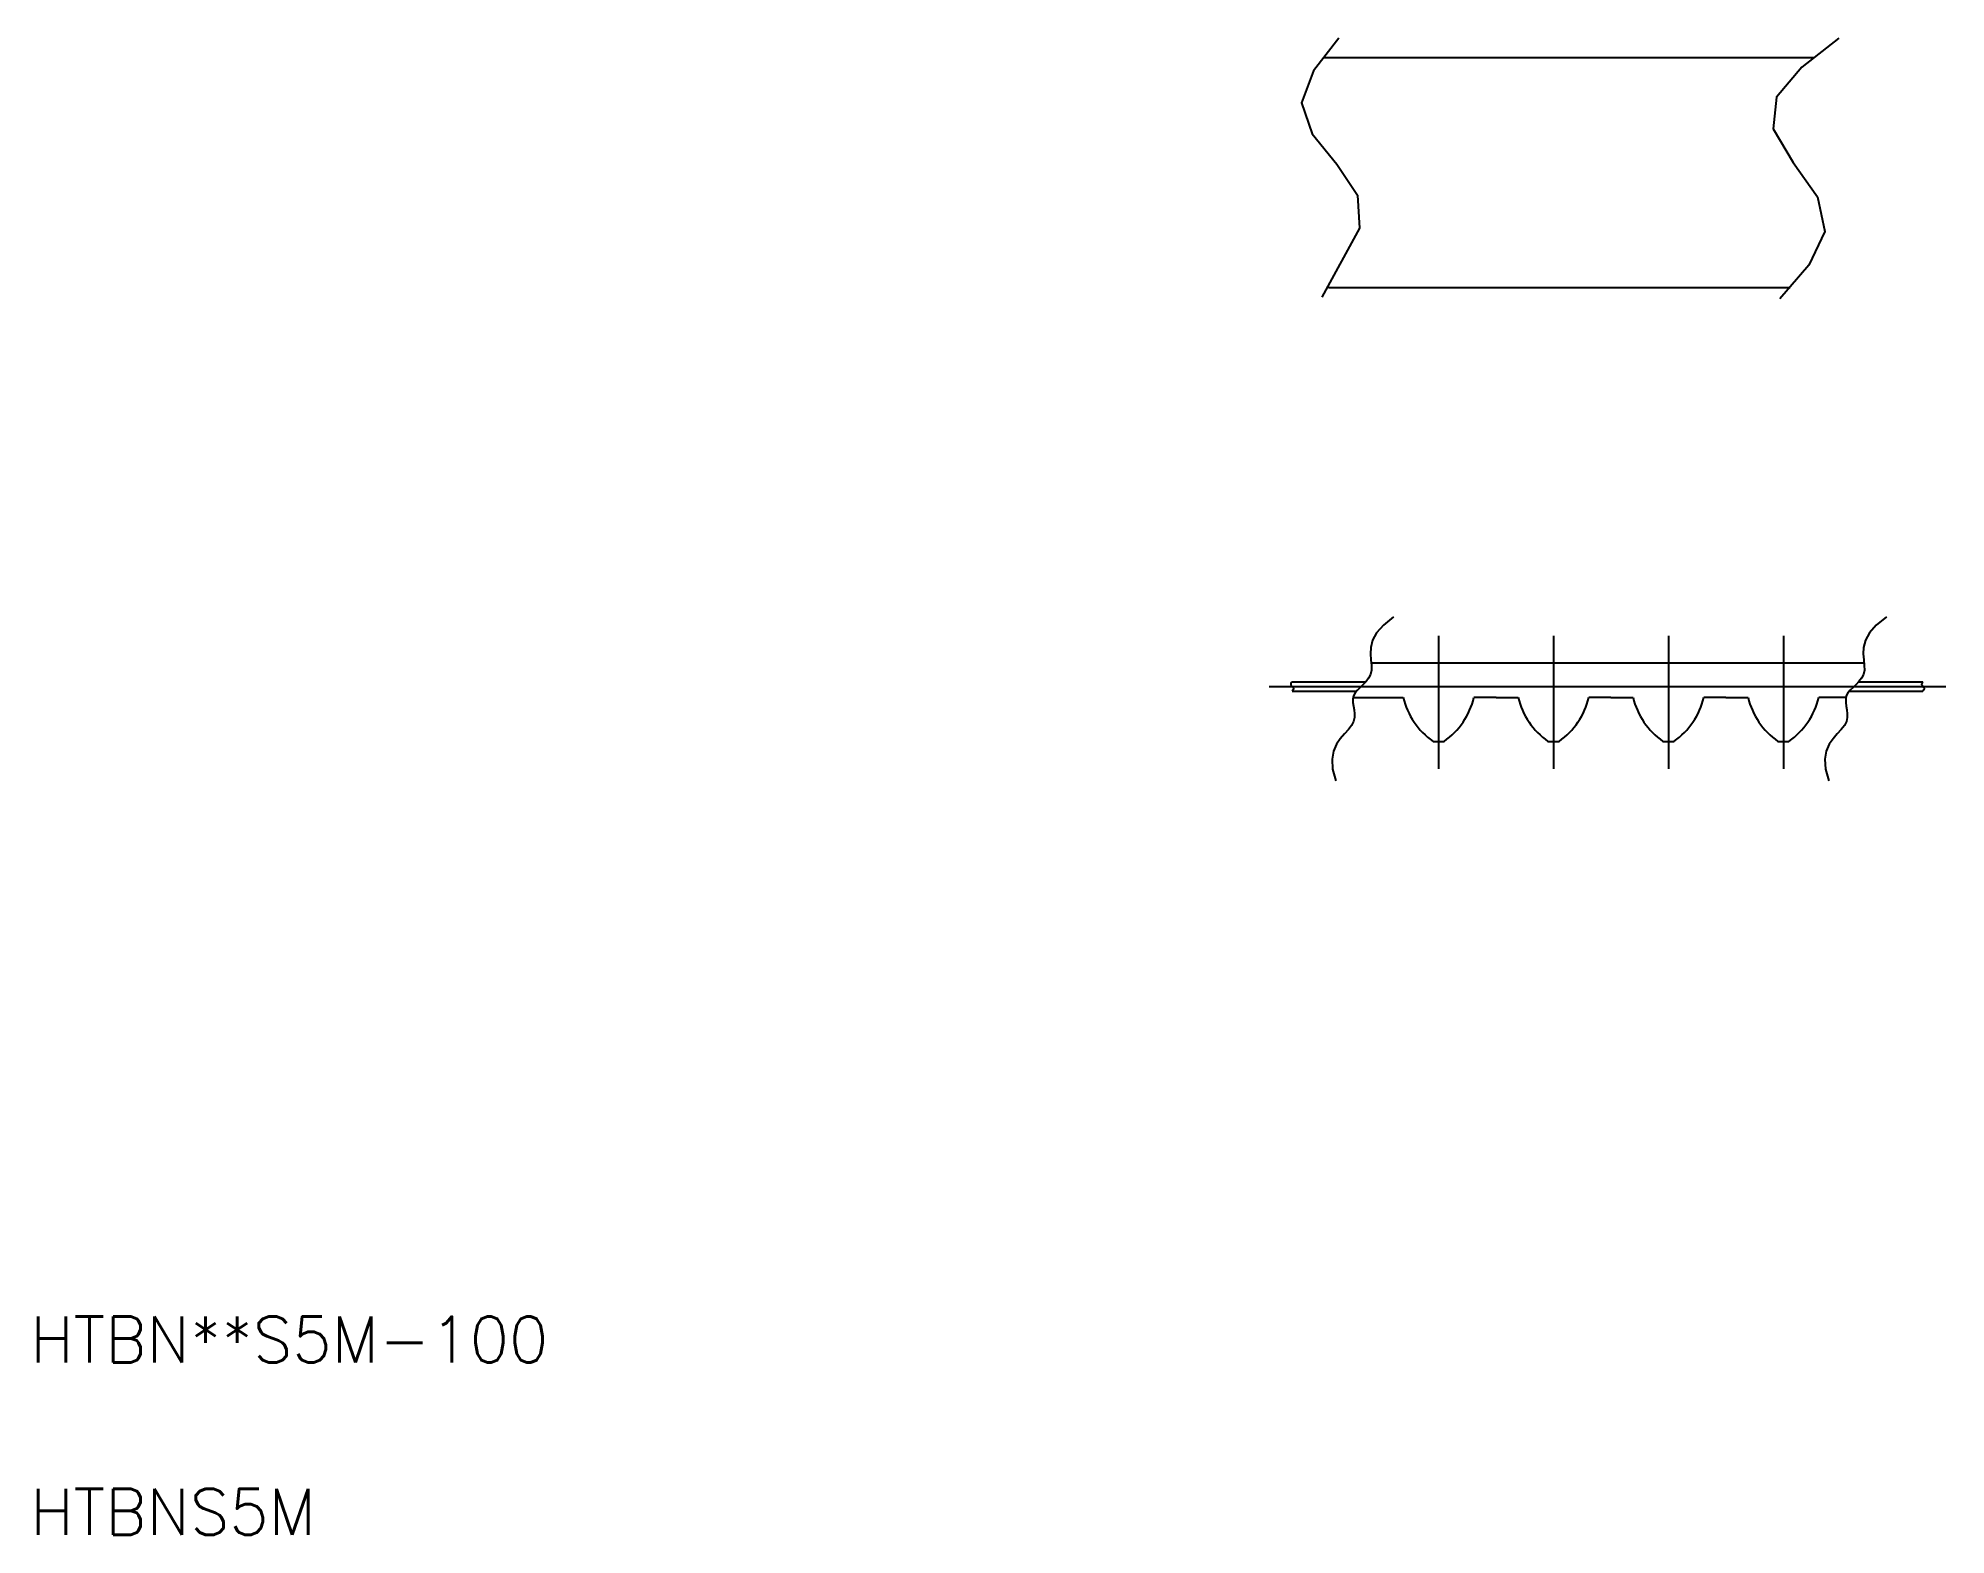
# Model space of a CAD drawing. Extents: x 5.3 to 88.3, y 5 to 70.1.
import ezdxf

# ---------------------------------------------------------------- set-up
doc = ezdxf.new("R2010")
doc.units = 0
doc.linetypes.add('CENTER', pattern=[50.8, 31.75, -6.35, 6.35, -6.35])
doc.layers.get('0').update_dxf_attribs({"linetype": 'CONTINUOUS'})
doc.layers.add('CENTER', color=1, linetype='CENTER')
doc.styles.get("Standard").update_dxf_attribs({"font": 'txt', "bigfont": 'BIGFONT'})

msp = doc.modelspace()

# ---------------------------------------------------------------- linework, layer by layer
at = {"color": 7, "linetype": 'CONTINUOUS'}
for p, q in [((61.238, 69.276), (82.575, 69.276)), ((61.479, 59.276), (81.564, 59.276)), ((63.335, 42.935), (84.775, 42.935)), ((68.695, 42.935), (68.695, 42.935)), ((74.055, 42.935), (74.055, 42.935)), ((59.893, 42.115), (63.096, 42.115)), ((59.893, 41.715), (62.695, 41.715)), ((84.135, 41.715), (87.333, 41.715)), ((84.536, 42.115), (87.333, 42.115)), ((62.549, 41.435), (64.728, 41.435)), ((68.765, 41.435), (67.803, 41.435)), ((68.765, 41.435), (69.728, 41.435)), ((73.765, 41.435), (72.803, 41.435)), ((73.765, 41.435), (74.728, 41.435)), ((78.765, 41.435), (77.803, 41.435)), ((78.765, 41.435), (79.728, 41.435)), ((83.989, 41.435), (82.803, 41.435)), ((66.023, 39.525), (66.508, 39.525)), ((71.023, 39.525), (71.508, 39.525)), ((76.023, 39.525), (76.508, 39.525)), ((81.023, 39.525), (81.508, 39.525))]:
    msp.add_line(p, q, dxfattribs=at)
at = {"color": 3, "linetype": 'CONTINUOUS', "flags": 128}
for points in [[(61.919, 70.12), (60.831, 68.698), (60.3, 67.305), (60.767, 65.961), (61.832, 64.638), (62.731, 63.285), (62.819, 61.859), (61.187, 58.852)], [(83.673, 70.12), (82.073, 68.852), (80.962, 67.547), (80.826, 66.171), (81.696, 64.712), (82.749, 63.212), (83.075, 61.714), (82.366, 60.24), (81.109, 58.779)]]:
    msp.add_lwpolyline(points, dxfattribs=at)
at = {"color": 3, "linetype": 'CONTINUOUS'}
for points in [[(64.307, 44.942), (63.862, 44.586), (63.567, 44.245), (63.395, 43.921), (63.316, 43.615), (63.301, 43.329), (63.32, 43.066), (63.346, 42.828), (63.349, 42.615), (63.306, 42.43), (63.223, 42.268), (63.112, 42.125), (62.986, 41.995), (62.855, 41.873), (62.733, 41.754), (62.632, 41.633), (62.563, 41.506), (62.535, 41.367), (62.538, 41.219), (62.56, 41.061), (62.588, 40.897), (62.607, 40.728), (62.605, 40.556), (62.568, 40.382), (62.484, 40.208), (62.346, 40.034), (62.172, 39.849), (61.988, 39.641), (61.819, 39.396), (61.691, 39.103), (61.629, 38.748), (61.657, 38.32), (61.802, 37.805)], [(85.747, 44.942), (85.302, 44.586), (85.007, 44.245), (84.835, 43.921), (84.756, 43.615), (84.741, 43.329), (84.76, 43.066), (84.786, 42.828), (84.789, 42.615), (84.746, 42.43), (84.663, 42.268), (84.552, 42.125), (84.426, 41.995), (84.295, 41.873), (84.173, 41.754), (84.072, 41.633), (84.003, 41.506), (83.975, 41.367), (83.978, 41.219), (84, 41.061), (84.028, 40.897), (84.047, 40.728), (84.045, 40.556), (84.008, 40.382), (83.924, 40.208), (83.786, 40.034), (83.612, 39.849), (83.428, 39.641), (83.259, 39.396), (83.131, 39.103), (83.069, 38.748), (83.097, 38.32), (83.242, 37.805)], [(59.893, 42.115), (59.862, 42.079), (59.844, 42.048), (59.836, 42.021), (59.837, 41.996), (59.844, 41.974), (59.858, 41.953), (59.874, 41.933), (59.893, 41.915), (59.911, 41.896), (59.928, 41.876), (59.941, 41.856), (59.949, 41.833), (59.95, 41.809), (59.942, 41.781), (59.924, 41.75), (59.893, 41.715)], [(87.333, 42.115), (87.302, 42.079), (87.284, 42.048), (87.276, 42.021), (87.277, 41.996), (87.284, 41.974), (87.298, 41.953), (87.314, 41.933), (87.333, 41.915), (87.351, 41.896), (87.368, 41.876), (87.381, 41.856), (87.389, 41.833), (87.39, 41.809), (87.382, 41.781), (87.364, 41.75), (87.333, 41.715)]]:
    msp.add_lwpolyline(points, dxfattribs=at)
at = {"color": 7, "linetype": 'CONTINUOUS'}
for centre, start, end in [((67.89, 42.185), 193.34718, 234.94642), ((64.64, 42.185), 305.05358, 346.65282), ((72.89, 42.185), 193.34718, 234.94642), ((69.64, 42.185), 305.05358, 346.65282), ((77.89, 42.185), 193.34718, 234.94642), ((74.64, 42.185), 305.05358, 346.65282), ((82.89, 42.185), 193.34718, 234.94642), ((79.64, 42.185), 305.05358, 346.65282)]:
    msp.add_arc(centre, 3.25, start, end, dxfattribs=at)
at = {"layer": 'CENTER', "color": 1, "linetype": 'CENTER'}
for p, q in [((66.265, 44.119), (66.265, 38.325)), ((71.265, 44.119), (71.265, 38.325)), ((76.265, 44.119), (76.265, 38.325)), ((81.265, 44.119), (81.265, 38.325)), ((58.893, 41.915), (88.333, 41.915))]:
    msp.add_line(p, q, dxfattribs=at)

# ---------------------------------------------------------------- texts
at = {"color": 7, "linetype": 'CONTINUOUS'}
for s, p in [('HTBN**S5M-100', (5, 12.5)), ('HTBNS5M', (5, 5))]:
    msp.add_text(s, height=2, dxfattribs=at).set_placement(p)

doc.saveas('drawing.dxf')
